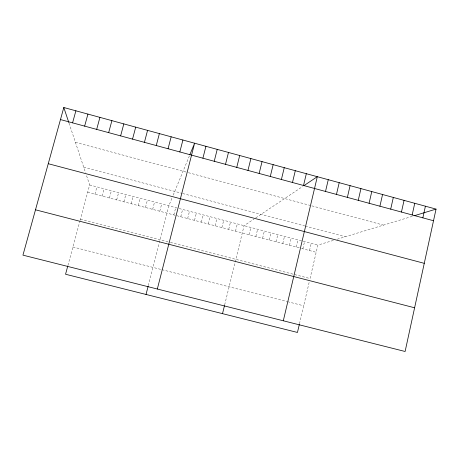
<?xml version="1.0" encoding="UTF-8"?>
<svg xmlns="http://www.w3.org/2000/svg" width="459" height="459" viewBox="0 0 459 459"><rect width="100%" height="100%" fill="white"/><g stroke="black" fill="none" stroke-linecap="round" stroke-linejoin="round"><path stroke-width="0.34" stroke-dasharray="2.29 1.72" d="M299.48 323.773L309.251 281.946M333.337 240.396L317.858 245.112L310.049 278.55L169.119 242.082M309.521 250.557L311.213 243.356M296.175 247.051L297.885 239.845M302.854 248.807L304.552 241.606M282.784 243.54L284.505 236.322M289.486 245.295L291.201 238.083M276.071 241.773L277.804 234.549M262.6 238.238L264.35 231.003M269.341 240.005L271.085 232.782M249.082 234.687L250.855 227.446M255.847 236.465L257.608 229.23M224.658 304.896L244.085 225.662L253.953 219.063M228.72 229.339L230.51 222.087M235.519 231.129L237.303 223.877M215.076 225.759L216.889 218.495M221.904 227.549L223.705 220.291M208.237 223.963L210.061 216.694M194.518 220.36L196.36 213.085M201.386 222.167L203.217 214.892M180.754 216.746L182.613 209.459M187.645 218.559L189.492 211.272M173.852 214.938L175.717 207.64M159.795 211.243L161.683 203.945M148.291 285.636L168.814 205.821L172.268 197.427M152.646 209.367L154.54 202.058M138.302 205.603L140.213 198.282M145.48 207.485L147.385 200.176M123.901 201.822L125.835 194.496M131.108 203.71L133.03 196.389M116.678 199.923L118.623 192.591M102.196 196.119L104.159 188.781M109.443 198.024L111.399 190.686M94.933 194.214L96.906 186.865M67.949 265.371L79.912 221.02M80.084 220.389L89.643 184.954L86.355 175.097M173.227 195.098L189.624 155.303M255.772 217.853L302.733 186.452M337.193 239.219L412.28 216.344M72.906 246.994L161.229 269.496M161.866 269.662L286.858 301.511M287.535 301.683L303.68 305.797M80.423 219.127L168.424 241.899M87.658 192.304L300.852 248.279M301.523 248.457L316.176 252.307M89.643 184.954L178.476 208.369M179.165 208.552L302.556 241.078M303.221 241.25L317.858 245.112M83.722 167.214L182.016 193.337M182.676 193.509L304.701 225.937M305.344 226.109L345.34 236.735M75.419 142.324L187.731 172.504M188.397 172.682L309.928 205.345M311.868 205.862L383.494 225.117M69.005 123.098L85.563 172.733"/><path stroke-width="0.69" d="M436.05 209.103L405.108 351.485L22.95 255.147L63.807 107.515L436.05 209.103L414.064 215.799M422.865 217.853L425.413 206.2M412.176 214.955L414.747 203.291M401.453 212.047L404.052 200.371M390.701 209.132L393.323 197.445M379.92 206.206L382.559 194.507M369.099 203.274L371.767 191.558M358.255 200.331L360.94 188.603M347.371 197.381L350.085 185.643M299.325 324.438L297.455 332.459L65.557 274.252L67.766 266.054M336.458 194.421L339.195 182.671M325.511 191.455L328.271 179.687M283.301 320.778L317.312 176.698L303.772 185.752M303.525 185.488L306.325 173.703M292.481 182.493L295.303 170.691M281.401 179.486L284.253 167.678M270.288 176.474L273.162 164.649M222.512 313.652L224.491 305.574M259.146 173.45L262.043 161.614M247.963 170.421L250.889 158.573M236.752 167.38L239.701 155.515M225.507 164.328L228.479 152.457M214.227 161.27L217.222 149.382M202.912 158.2L205.93 146.301M157.328 289.021L194.605 143.208L189.86 154.735M179.83 151.94L182.9 140.018M146.025 294.454L148.119 286.313M168.063 148.75L171.161 136.811M156.261 145.549L159.382 133.598M144.419 142.336L147.569 130.373M132.542 139.117L135.715 127.137M120.625 135.887L123.827 123.896M108.668 132.645L111.898 120.637M96.677 129.392L99.93 117.372M84.645 126.127L87.927 114.096M72.579 122.857L75.89 110.808M35.498 209.797L414.603 307.782M48.258 163.708L424.265 263.334M60.473 119.57L433.52 220.745M63.807 107.515L68.827 122.553"/></g></svg>
